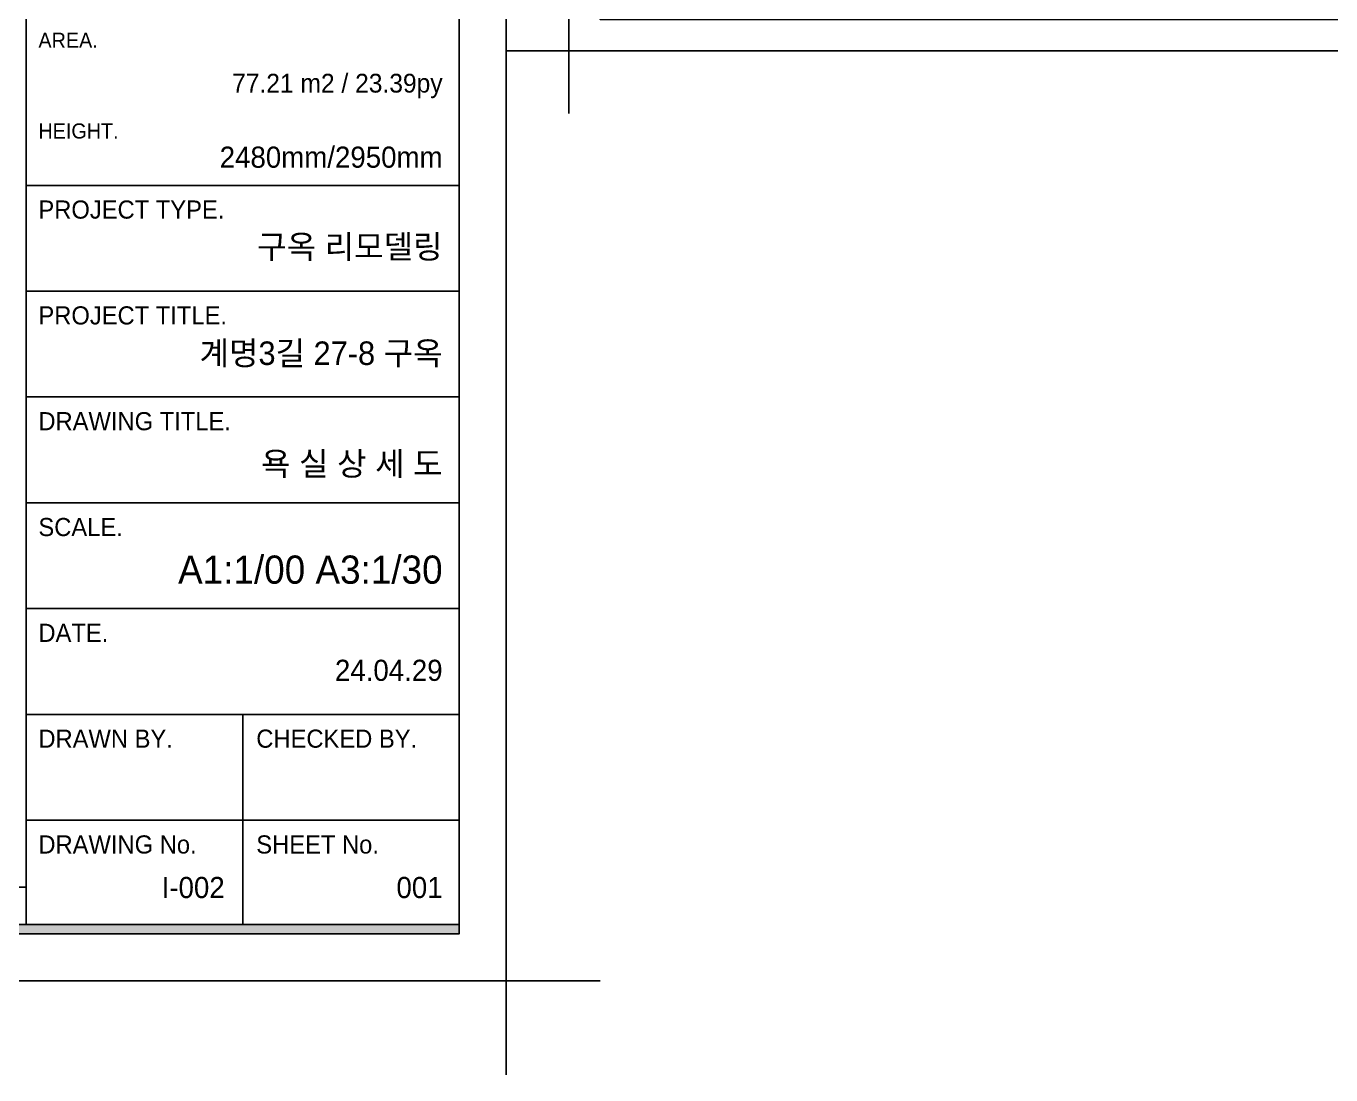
# Model space of a CAD drawing. Header units: inches. Extents: x 7740 to 83056, y -9304 to 75068.
# Drawn here: x 61608 to 65773, y 58236 to 61585 of the extents above; entities that cross this region are included whole.
import ezdxf
from ezdxf.enums import TextEntityAlignment as Align

# ---------------------------------------------------------------- set-up
doc = ezdxf.new("R2010")
doc.units = ezdxf.units.IN
doc.header["$LTSCALE"] = 50
doc.header["$MEASUREMENT"] = 0
for name, color, linetype in [('06-FUR', 6, 'Continuous'), ('F-SYM', 7, 'Continuous'), ('FORM(YOURNAME)-11', 1, 'Continuous'), ('FORM(YOURNAME)-11 @ 1', 1, 'Continuous')]:
    doc.layers.add(name, color=color, linetype=linetype)
doc.styles.add('YOURNAME', font='HY울릉도M.TTF')

# ---------------------------------------------------------------- blocks, each defined once
blk = doc.blocks.new('FORM-PLAN')
at = {"layer": 'FORM(YOURNAME)-11'}
h = blk.add_hatch(color=256, dxfattribs=at)
h.dxf.hatch_style = 1
h.paths.add_polyline_path([(-71444, 55115), (10556, 55115), (10556, 54915), (-71444, 54915)])
h.paths.add_polyline_path([(-71444, -2085), (10556, -2085), (10556, -2285), (-71444, -2285)])
at = {"layer": 'Defpoints', "color": 158}
for p, q in [((1346, 54915), (1346, -2085)), ((1346, -1285), (-71444, -1285))]:
    blk.add_line(p, q, dxfattribs=at)
blk.add_lwpolyline([(-71444, -2285), (10556, -2285), (10556, 55115), (-71444, 55115)], close=True, dxfattribs=at)
at = {"layer": 'Defpoints', "color": 1}
for points in [[(-72444, -5285), (-72444, -3285), (-74444, -3285)], [(11556, -5285), (11556, -3285), (13556, -3285)]]:
    blk.add_lwpolyline(points, dxfattribs=at)
at = {"layer": 'FORM(YOURNAME)-11', "color": 14}
for p, q in [((1346, 13651), (10556, 13651)), ((1346, 11398), (10556, 11398)), ((1346, 9146), (10556, 9146)), ((1346, 6893), (10556, 6893)), ((1346, 4641), (10556, 4641)), ((1346, 2388), (10556, 2388)), ((5951, 2388), (5951, -2085)), ((1346, 136), (10556, 136))]:
    blk.add_line(p, q, dxfattribs=at)
at = {"layer": 'FORM(YOURNAME)-11', "color": 250}
blk.add_lwpolyline([(-72444, -3285), (11556, -3285), (11556, 56115), (-72444, 56115)], close=True, dxfattribs=at)
at = {"layer": 'FORM(YOURNAME)-11'}
blk.add_lwpolyline([(-71444, -2085), (10556, -2085), (10556, -2285), (-71444, -2285)], close=True, dxfattribs=at)
at = {"layer": 'FORM(YOURNAME)-11', "color": 251, "style": 'YOURNAME'}
for s, p in [('AREA.', (1603, 16740)), ('HEIGHT.', (1603, 14809))]:
    blk.add_text(s, height=321.8, dxfattribs=at).set_placement(p, align=Align.MIDDLE_LEFT)
at = {"layer": 'FORM(YOURNAME)-11', "color": 14, "style": 'YOURNAME'}
for s, height, p in [('PROJECT TYPE.', 386.14, (1603, 13136)), ('PROJECT TITLE.', 386.14, (1603, 10883)), ('DRAWING TITLE.', 386.14, (1603, 8631)), ('SCALE.', 386.1, (1603, 6378)), ('DATE.', 386.1, (1603, 4126)), ('DRAWN BY.', 386.1, (1603, 1873)), ('CHECKED BY.', 386.14, (6240, 1873)), ('DRAWING No.', 386.14, (1603, -379)), ('SHEET No.', 386.1, (6240, -379))]:
    blk.add_text(s, height=height, dxfattribs=at).set_placement(p, align=Align.MIDDLE_LEFT)
at = {"layer": 'FORM(YOURNAME)-11', "color": 3, "style": 'YOURNAME'}
for tag, height, p in [('1', 450, (9905, 18188)), ('2', 450, (9905, 17544)), ('3', 450, (9905, 16257)), ('4', 450, (9905, 14326)), ('5', 515, (9905, 12009)), ('6', 515, (9905, 9757)), ('7', 515, (9905, 7504)), ('8', 515, (9905, 5252)), ('9', 515, (9905, 2999)), ('10', 515, (5655, 811)), ('11', 515, (9905, 747)), ('12', 515, (5655, -1441)), ('13', 515, (9905, -1441))]:
    blk.add_attdef(tag, text='', height=height, dxfattribs=at).set_placement(p, align=Align.MIDDLE_RIGHT)
blk = doc.blocks.new('*U810')
at = {"layer": 'F-SYM'}
ref = blk.add_blockref('FORM-PLAN', (61406.4, 59028.4), dxfattribs=dict(at, xscale=0.15, yscale=0.15, zscale=0.15))
ref.add_attrib('4', '2480mm/2950mm', dxfattribs={"layer": 'FORM(YOURNAME)-11 @ 1', "color": 3, "height": 67.5, "style": 'YOURNAME'}).set_placement((62937.2, 61166.1), align=Align.MIDDLE_RIGHT)
ref.add_attrib('3', '77.21 m2 / 23.39py', dxfattribs={"layer": 'FORM(YOURNAME)-11 @ 1', "color": 3, "height": 60, "style": 'YOURNAME'}).set_placement((62937.2, 61402.3), align=Align.MIDDLE_RIGHT)
ref.add_attrib('5', '구옥 리모델링', dxfattribs={"layer": 'FORM(YOURNAME)-11 @ 1', "color": 3, "height": 75, "style": 'YOURNAME'}).set_placement((62937.2, 60880.5), align=Align.MIDDLE_RIGHT)
ref.add_attrib('6', '계명3길 27-8 구옥', dxfattribs={"layer": 'FORM(YOURNAME)-11 @ 1', "color": 3, "height": 75, "style": 'YOURNAME'}).set_placement((62937.2, 60540.1), align=Align.MIDDLE_RIGHT)
ref.add_attrib('7', '욕 실 상 세 도', dxfattribs={"layer": 'FORM(YOURNAME)-11 @ 1', "color": 3, "height": 75, "style": 'YOURNAME'}).set_placement((62937.2, 60187.4), align=Align.MIDDLE_RIGHT)
ref.add_attrib('8', 'A1:1/00 A3:1/30', dxfattribs={"layer": 'FORM(YOURNAME)-11 @ 1', "color": 3, "height": 90, "style": 'YOURNAME'}).set_placement((62937.2, 59849.1), align=Align.MIDDLE_RIGHT)
ref.add_attrib('9', '24.04.29', dxfattribs={"layer": 'FORM(YOURNAME)-11 @ 1', "color": 3, "height": 67.5, "style": 'YOURNAME'}).set_placement((62937.2, 59527.6), align=Align.MIDDLE_RIGHT)
ref.add_attrib('13', '001', dxfattribs={"layer": 'FORM(YOURNAME)-11 @ 1', "color": 3, "height": 67.5, "style": 'YOURNAME'}).set_placement((62937.2, 58834.1), align=Align.MIDDLE_RIGHT)
ref.add_attrib('12', 'I-002', dxfattribs={"layer": 'FORM(YOURNAME)-11 @ 1', "color": 3, "height": 67.5, "style": 'YOURNAME'}).set_placement((62241.6, 58834.1), align=Align.MIDDLE_RIGHT)
blk = doc.blocks.new('*U813')
at = {"layer": 'F-SYM', "xscale": 0.1, "yscale": 0.1, "zscale": 0.1}
blk.add_blockref('FORM-PLAN', (70584.2, 61834.2), dxfattribs=at)

msp = doc.modelspace()

# ---------------------------------------------------------------- block references
at = {"layer": '06-FUR'}
for name in ['*U810', '*U813']:
    msp.add_blockref(name, (0, 0), dxfattribs=at)

doc.saveas('drawing.dxf')
